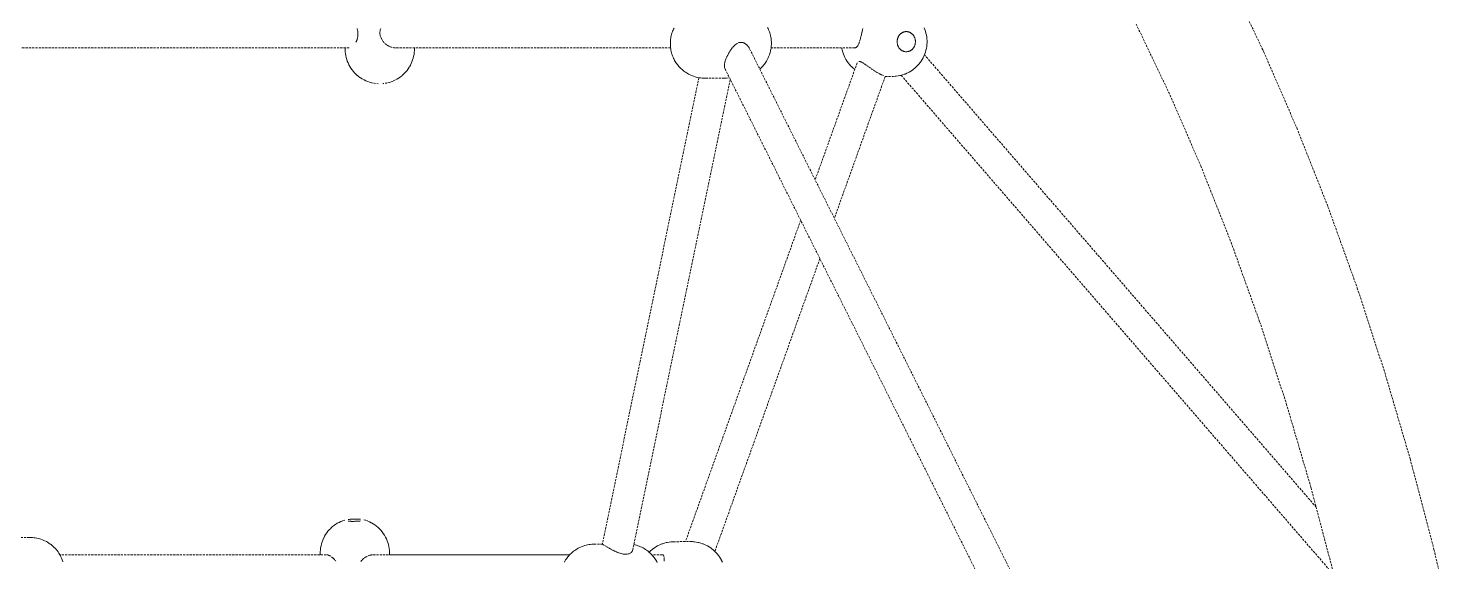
# Model space of a CAD drawing. Header units: millimetres. Extents: x -4710 to 4801, y -2494 to 3533.
# Drawn here: x 1772 to 2598, y 1311 to 1621 of the extents above; entities that cross this region are included whole.
import ezdxf

# ---------------------------------------------------------------- set-up
doc = ezdxf.new("R2010")
doc.units = ezdxf.units.MM
doc.linetypes.add('HIDDEN', pattern=[1.905, 1.27, -0.635])
doc.layers.add('DIKOM_ЗОНА', color=90, linetype='Continuous')
doc.layers.add('DIKOM_ОБЪЕКТ', color=7, linetype='Continuous')

msp = doc.modelspace()

# ---------------------------------------------------------------- linework, layer by layer
at = {"layer": 'DIKOM_ЗОНА', "color": 3, "lineweight": 15}
msp.add_lwpolyline([(4784.014, 570.156, 0.0938746), (4783.602, 942.374, 0.2995804), (2291.139, 3510.482, 0.0687424), (1632.505, 3510.482, 0.06059), (1009.06, 3334.362, -0.2008128), (236.945, 3334.362, 0.06059), (-386.5, 3510.482, 0.0687424), (-1045.134, 3510.482, 0.2995804), (-3537.597, 942.374, 0.0938746), (-3538.009, 570.156, 0.3002322), (-1045.134, -2003.615, 0.0687424), (-386.5, -2003.615, 0.06059), (236.945, -1827.494, -0.2008128), (1009.06, -1827.494, 0.06059), (1632.505, -2003.615, 0.0687424), (2291.139, -2003.615, 0.3002322)], format="xyb", close=True, dxfattribs=at)
at = {"layer": 'DIKOM_ОБЪЕКТ', "color": 7, "linetype": 'HIDDEN', "lineweight": 15}
for p, q in [((2469.138, 1650.476), (2489.317, 1608.209)), ((1963.026, 1620.571), (1963.112, 1620.258)), ((1963.113, 1620.258), (1963.214, 1619.887)), ((1963.215, 1619.887), (1963.292, 1619.5)), ((1976.349, 1619.108), (1976.514, 1619.827)), ((1976.521, 1619.869), (1976.752, 1620.57)), ((2146.641, 1619.657), (2146.866, 1620.154)), ((2146.866, 1620.154), (2147.193, 1620.854)), ((2201.848, 1620.547), (2201.529, 1621.196)), ((2202.144, 1619.869), (2201.848, 1620.547)), ((2202.341, 1619.389), (2202.144, 1619.869)), ((2256.771, 1619.861), (2256.707, 1619.639)), ((2256.957, 1620.608), (2256.777, 1619.882)), ((2292.495, 1620.982), (2292.912, 1619.963)), ((2292.912, 1619.963), (2293.273, 1618.919)), ((2415.732, 1623.133), (2435.182, 1582.393)), ((1962.359, 1612.671), (1962.452, 1612.85)), ((1962.452, 1612.85), (1962.544, 1613.032)), ((1962.545, 1613.032), (1962.629, 1613.218)), ((1962.629, 1613.218), (1962.713, 1613.406)), ((1962.713, 1613.406), (1962.79, 1613.597)), ((1962.791, 1613.597), (1962.867, 1613.79)), ((1962.936, 1613.986), (1963.005, 1614.183)), ((1963.005, 1614.183), (1963.065, 1614.384)), ((1963.065, 1614.384), (1963.124, 1614.587)), ((1963.179, 1614.793), (1963.234, 1615.003)), ((1963.234, 1615.003), (1963.281, 1615.217)), ((1963.281, 1615.217), (1963.327, 1615.432)), ((1963.292, 1619.5), (1963.368, 1619.118)), ((1963.327, 1615.432), (1963.366, 1615.656)), ((1963.366, 1615.656), (1963.403, 1615.877)), ((1963.368, 1619.118), (1963.418, 1618.721)), ((1963.403, 1615.877), (1963.434, 1616.11)), ((1963.418, 1618.721), (1963.467, 1618.329)), ((1963.434, 1616.11), (1963.461, 1616.336)), ((1963.461, 1616.336), (1963.481, 1616.578)), ((1963.467, 1618.329), (1963.485, 1618.06)), ((1963.481, 1616.578), (1963.498, 1616.811)), ((1963.485, 1618.06), (1963.502, 1617.807)), ((1963.498, 1616.811), (1963.506, 1617.061)), ((1963.507, 1617.56), (1963.502, 1617.807)), ((1963.506, 1617.061), (1963.512, 1617.301)), ((1963.512, 1617.301), (1963.507, 1617.56)), ((1976.268, 1617.846), (1976.247, 1618.329)), ((1976.25, 1618.373), (1976.28, 1618.591)), ((1976.265, 1617.792), (1976.315, 1617.325)), ((1976.28, 1618.591), (1976.349, 1619.108)), ((1976.315, 1617.325), (1976.391, 1616.873)), ((1976.403, 1616.8), (1976.493, 1616.411)), ((1976.495, 1616.389), (1976.618, 1615.967)), ((1976.622, 1615.945), (1976.763, 1615.541)), ((1976.767, 1615.52), (1976.928, 1615.129)), ((1976.957, 1615.058), (1977.108, 1614.729)), ((1977.115, 1614.711), (1977.311, 1614.337)), ((1977.318, 1614.32), (1977.532, 1613.953)), ((1977.54, 1613.937), (1977.773, 1613.58)), ((1977.781, 1613.564), (1978.034, 1613.216)), ((1978.141, 1613.081), (1978.313, 1612.864)), ((1978.322, 1612.849), (1978.609, 1612.518)), ((1978.619, 1612.505), (1978.926, 1612.182)), ((1979.021, 1612.09), (1979.264, 1611.858)), ((1979.305, 1611.821), (1979.613, 1611.55)), ((1979.625, 1611.538), (1979.983, 1611.256)), ((2145.043, 1611.778), (2145.057, 1612.508)), ((2145.057, 1611.047), (2145.043, 1611.778)), ((2145.057, 1612.508), (2145.097, 1613.234)), ((2145.107, 1613.364), (2145.181, 1614.141)), ((2145.181, 1614.141), (2145.282, 1614.907)), ((2145.282, 1614.907), (2145.413, 1615.66)), ((2145.413, 1615.66), (2145.572, 1616.399)), ((2145.572, 1616.399), (2145.758, 1617.117)), ((2145.758, 1617.117), (2145.971, 1617.815)), ((2145.971, 1617.815), (2146.104, 1618.246)), ((2146.104, 1618.246), (2146.359, 1618.966)), ((2146.359, 1618.966), (2146.641, 1619.657)), ((2183.309, 1611.514), (2182.761, 1611.102)), ((2183.507, 1611.635), (2183.319, 1611.521)), ((2183.868, 1611.871), (2183.507, 1611.635)), ((2184.298, 1612.088), (2183.878, 1611.877)), ((2184.997, 1612.359), (2184.441, 1612.16)), ((2185.571, 1612.483), (2185.015, 1612.364)), ((2186.141, 1612.525), (2185.58, 1612.485)), ((2186.151, 1612.524), (2186.712, 1612.487)), ((2186.721, 1612.485), (2187.281, 1612.367)), ((2187.417, 1612.319), (2187.842, 1612.167)), ((2187.851, 1612.162), (2188.393, 1611.885)), ((2188.402, 1611.878), (2188.67, 1611.694)), ((2188.67, 1611.694), (2188.925, 1611.526)), ((2188.933, 1611.518), (2189.193, 1611.3)), ((2202.595, 1618.727), (2202.341, 1619.389)), ((2202.825, 1618.04), (2202.595, 1618.727)), ((2203.029, 1617.332), (2202.825, 1618.04)), ((2203.209, 1616.606), (2203.029, 1617.332)), ((2203.281, 1616.298), (2203.209, 1616.606)), ((2203.423, 1615.607), (2203.281, 1616.298)), ((2203.54, 1614.904), (2203.423, 1615.607)), ((2203.632, 1614.191), (2203.54, 1614.904)), ((2203.697, 1613.47), (2203.632, 1614.191)), ((2203.737, 1612.744), (2203.697, 1613.47)), ((2203.751, 1612.017), (2203.737, 1612.744)), ((2203.738, 1611.29), (2203.751, 1612.017)), ((2254.658, 1612.007), (2254.539, 1611.719)), ((2254.783, 1612.342), (2254.66, 1612.012)), ((2254.899, 1612.691), (2254.785, 1612.347)), ((2255.133, 1613.433), (2255.018, 1613.063)), ((2255.243, 1613.821), (2255.135, 1613.441)), ((2255.354, 1614.217), (2255.294, 1614.022)), ((2255.468, 1614.625), (2255.357, 1614.226)), ((2255.573, 1615.045), (2255.47, 1614.634)), ((2255.687, 1615.477), (2255.601, 1615.169)), ((2255.799, 1615.921), (2255.689, 1615.488)), ((2255.884, 1616.287), (2255.802, 1615.932)), ((2256.03, 1616.844), (2255.912, 1616.389)), ((2256.143, 1617.326), (2256.033, 1616.857)), ((2256.268, 1617.82), (2256.166, 1617.435)), ((2256.387, 1618.314), (2256.268, 1617.82)), ((2256.434, 1618.535), (2256.39, 1618.329)), ((2256.581, 1619.093), (2256.436, 1618.546)), ((2256.704, 1619.622), (2256.587, 1619.115)), ((2276.834, 1612.98), (2276.841, 1613.235)), ((2276.837, 1612.726), (2276.834, 1612.98)), ((2276.837, 1612.726), (2276.85, 1612.471)), ((2276.841, 1613.235), (2276.857, 1613.489)), ((2276.874, 1612.218), (2276.85, 1612.471)), ((2276.884, 1613.743), (2276.857, 1613.489)), ((2276.907, 1611.966), (2276.874, 1612.218)), ((2276.884, 1613.743), (2276.922, 1613.994)), ((2276.907, 1611.966), (2276.95, 1611.715)), ((2276.922, 1613.994), (2276.968, 1614.244)), ((2277.003, 1611.467), (2276.95, 1611.715)), ((2277.026, 1614.491), (2276.968, 1614.244)), ((2277.066, 1611.222), (2277.003, 1611.467)), ((2277.026, 1614.491), (2277.092, 1614.735)), ((2277.092, 1614.735), (2277.168, 1614.976)), ((2277.168, 1614.976), (2277.254, 1615.212)), ((2277.349, 1615.444), (2277.254, 1615.212)), ((2277.349, 1615.444), (2277.453, 1615.673)), ((2277.453, 1615.673), (2277.566, 1615.895)), ((2277.566, 1615.895), (2277.688, 1616.113)), ((2277.819, 1616.324), (2277.688, 1616.113)), ((2277.819, 1616.324), (2277.958, 1616.529)), ((2277.958, 1616.529), (2278.105, 1616.726)), ((2278.259, 1616.916), (2278.105, 1616.726)), ((2278.259, 1616.916), (2278.42, 1617.099)), ((2278.42, 1617.099), (2278.589, 1617.273)), ((2278.589, 1617.273), (2278.764, 1617.439)), ((2278.946, 1617.597), (2278.764, 1617.439)), ((2278.946, 1617.597), (2279.134, 1617.745)), ((2279.134, 1617.745), (2279.327, 1617.885)), ((2279.526, 1618.015), (2279.327, 1617.885)), ((2279.526, 1618.015), (2279.73, 1618.136)), ((2279.73, 1618.136), (2279.939, 1618.246)), ((2279.939, 1618.246), (2280.152, 1618.346)), ((2280.368, 1618.436), (2280.152, 1618.346)), ((2280.368, 1618.436), (2280.588, 1618.515)), ((2280.588, 1618.515), (2280.811, 1618.585)), ((2280.811, 1618.585), (2281.036, 1618.643)), ((2281.264, 1618.69), (2281.036, 1618.643)), ((2281.264, 1618.69), (2281.493, 1618.726)), ((2281.493, 1618.726), (2281.724, 1618.751)), ((2281.956, 1618.765), (2281.724, 1618.751)), ((2281.956, 1618.765), (2282.188, 1618.768)), ((2282.188, 1618.768), (2282.42, 1618.76)), ((2282.42, 1618.76), (2282.652, 1618.741)), ((2282.882, 1618.71), (2282.652, 1618.741)), ((2282.882, 1618.71), (2283.11, 1618.669)), ((2283.11, 1618.669), (2283.336, 1618.616)), ((2283.336, 1618.616), (2283.561, 1618.553)), ((2283.783, 1618.479), (2283.561, 1618.553)), ((2283.783, 1618.479), (2284.001, 1618.394)), ((2284.001, 1618.394), (2284.217, 1618.3)), ((2284.428, 1618.194), (2284.217, 1618.3)), ((2284.428, 1618.194), (2284.635, 1618.079)), ((2284.635, 1618.079), (2284.837, 1617.954)), ((2284.837, 1617.954), (2285.033, 1617.819)), ((2285.224, 1617.676), (2285.033, 1617.819)), ((2285.224, 1617.676), (2285.409, 1617.523)), ((2285.409, 1617.523), (2285.588, 1617.362)), ((2285.761, 1617.191), (2285.588, 1617.362)), ((2285.761, 1617.191), (2285.927, 1617.013)), ((2285.927, 1617.013), (2286.085, 1616.827)), ((2286.085, 1616.827), (2286.236, 1616.634)), ((2286.379, 1616.434), (2286.236, 1616.634)), ((2286.379, 1616.434), (2286.514, 1616.227)), ((2286.641, 1616.014), (2286.514, 1616.227)), ((2286.759, 1615.796), (2286.641, 1616.014)), ((2286.868, 1615.572), (2286.759, 1615.796)), ((2286.868, 1615.572), (2286.968, 1615.343)), ((2286.968, 1615.343), (2287.06, 1615.109)), ((2287.141, 1614.871), (2287.06, 1615.109)), ((2287.141, 1614.871), (2287.214, 1614.629)), ((2287.214, 1614.629), (2287.277, 1614.384)), ((2287.255, 1611.36), (2287.312, 1611.607)), ((2287.277, 1614.384), (2287.33, 1614.136)), ((2287.359, 1611.857), (2287.312, 1611.607)), ((2287.373, 1613.886), (2287.33, 1614.136)), ((2287.396, 1612.109), (2287.359, 1611.857)), ((2287.373, 1613.886), (2287.407, 1613.634)), ((2287.396, 1612.109), (2287.423, 1612.362)), ((2287.407, 1613.634), (2287.43, 1613.38)), ((2287.44, 1612.616), (2287.423, 1612.362)), ((2287.444, 1613.126), (2287.43, 1613.38)), ((2287.447, 1612.871), (2287.44, 1612.616)), ((2287.444, 1613.126), (2287.447, 1612.871)), ((2293.273, 1618.919), (2293.576, 1617.853)), ((2293.576, 1617.853), (2293.82, 1616.769)), ((2293.82, 1616.769), (2294.004, 1615.67)), ((2294.004, 1615.67), (2294.128, 1614.562)), ((2294.128, 1614.562), (2294.191, 1613.447)), ((2294.192, 1612.33), (2294.132, 1611.215)), ((2294.191, 1613.447), (2294.192, 1612.33)), ((1958.345, 1609.329), (1679.341, 1609.329)), ((1956.083, 1608.213), (1956.062, 1609.329)), ((1956.083, 1608.213), (1956.14, 1607.067)), ((1956.14, 1607.067), (1956.256, 1605.95)), ((1956.256, 1605.95), (1956.434, 1604.841)), ((1956.676, 1603.744), (1956.434, 1604.841)), ((1956.978, 1602.663), (1956.676, 1603.744)), ((1979.995, 1611.246), (1980.223, 1611.081)), ((1980.451, 1610.922), (1980.771, 1610.707)), ((1980.784, 1610.699), (1981.187, 1610.463)), ((1981.2, 1610.455), (1981.393, 1610.357)), ((1981.393, 1610.357), (1981.579, 1610.263)), ((1981.632, 1610.235), (1982.056, 1610.038)), ((1982.069, 1610.032), (1982.508, 1609.854)), ((1982.686, 1609.794), (1982.965, 1609.696)), ((1982.98, 1609.692), (1983.429, 1609.57)), ((1983.915, 1609.468), (1984.37, 1609.398)), ((1984.385, 1609.396), (1984.704, 1609.365)), ((1984.846, 1609.351), (1985.297, 1609.329)), ((2145.198, 1609.329), (1985.313, 1609.329)), ((1995.305, 1602.286), (1995.629, 1603.36)), ((1995.629, 1603.36), (1995.891, 1604.452)), ((1995.891, 1604.452), (1996.091, 1605.557)), ((1996.228, 1606.671), (1996.091, 1605.557)), ((1996.302, 1607.791), (1996.228, 1606.671)), ((1996.322, 1609.027), (1996.306, 1607.93)), ((2145.198, 1609.329), (1996.316, 1609.329)), ((1996.322, 1609.027), (1996.316, 1609.329)), ((2145.099, 1610.319), (2145.057, 1611.047)), ((2145.168, 1609.596), (2145.099, 1610.319)), ((2145.285, 1608.673), (2145.183, 1609.443)), ((2145.417, 1607.914), (2145.285, 1608.673)), ((2145.577, 1607.17), (2145.417, 1607.914)), ((2145.763, 1606.444), (2145.577, 1607.17)), ((2145.977, 1605.739), (2145.763, 1606.444)), ((2145.977, 1605.739), (2146.11, 1605.338)), ((2146.366, 1604.608), (2146.11, 1605.338)), ((2146.649, 1603.907), (2146.366, 1604.608)), ((2146.957, 1603.236), (2146.649, 1603.907)), ((2146.957, 1603.236), (2147.202, 1602.727)), ((2177.666, 1603.66), (2177.374, 1602.958)), ((2177.997, 1604.399), (2177.754, 1603.851)), ((2178.22, 1604.833), (2178.006, 1604.42)), ((2178.364, 1605.139), (2178.269, 1604.938)), ((2178.766, 1605.885), (2178.374, 1605.16)), ((2179.194, 1606.645), (2178.863, 1606.056)), ((2179.446, 1607.04), (2179.205, 1606.664)), ((2179.65, 1607.388), (2179.541, 1607.203)), ((2180.129, 1608.103), (2179.661, 1607.407)), ((2180.327, 1608.376), (2180.18, 1608.171)), ((2180.622, 1608.789), (2180.327, 1608.376)), ((2181.05, 1609.315), (2180.632, 1608.804)), ((2181.662, 1610.041), (2181.259, 1609.575)), ((2182.091, 1610.47), (2181.673, 1610.054)), ((2182.432, 1610.802), (2182.215, 1610.604)), ((2182.751, 1611.093), (2182.432, 1610.802)), ((2189.193, 1611.3), (2189.429, 1611.101)), ((2189.438, 1611.091), (2189.911, 1610.599)), ((2189.941, 1610.561), (2190.21, 1610.23)), ((2190.21, 1610.23), (2190.349, 1610.058)), ((2190.357, 1610.046), (2190.755, 1609.453)), ((2190.769, 1609.427), (2190.923, 1609.146)), ((2190.923, 1609.146), (2191.104, 1608.814)), ((2191.107, 1608.808), (2429.74, 1131.544)), ((2201.538, 1602.849), (2201.857, 1603.485)), ((2201.857, 1603.485), (2202.152, 1604.153)), ((2202.152, 1604.153), (2202.422, 1604.849)), ((2202.602, 1605.316), (2202.422, 1604.849)), ((2202.602, 1605.316), (2202.831, 1605.993)), ((2202.831, 1605.993), (2203.035, 1606.693)), ((2203.035, 1606.693), (2203.213, 1607.413)), ((2203.286, 1607.754), (2203.213, 1607.413)), ((2203.286, 1607.754), (2203.427, 1608.439)), ((2203.427, 1608.439), (2203.543, 1609.138)), ((2203.543, 1609.138), (2203.634, 1609.848)), ((2252.215, 1609.329), (2203.568, 1609.329)), ((2203.634, 1609.848), (2203.699, 1610.566)), ((2203.699, 1610.566), (2203.738, 1611.29)), ((2244.66, 1609.176), (2244.898, 1608.067)), ((2244.925, 1607.95), (2245.233, 1606.832)), ((2245.233, 1606.832), (2245.605, 1605.738)), ((2246.038, 1604.671), (2245.605, 1605.738)), ((2246.531, 1603.636), (2246.038, 1604.671)), ((2246.531, 1603.636), (2247.082, 1602.637)), ((2252.441, 1609.358), (2252.215, 1609.329)), ((2252.665, 1609.414), (2252.446, 1609.359)), ((2252.879, 1609.494), (2252.68, 1609.42)), ((2253.085, 1609.6), (2252.881, 1609.495)), ((2253.283, 1609.732), (2253.088, 1609.601)), ((2253.468, 1609.896), (2253.285, 1609.733)), ((2253.643, 1610.092), (2253.47, 1609.898)), ((2253.806, 1610.312), (2253.644, 1610.094)), ((2253.96, 1610.55), (2253.808, 1610.314)), ((2254.116, 1610.802), (2253.971, 1610.569)), ((2254.263, 1611.076), (2254.118, 1610.806)), ((2254.399, 1611.37), (2254.265, 1611.08)), ((2277.139, 1610.98), (2277.066, 1611.222)), ((2277.139, 1610.98), (2277.221, 1610.742)), ((2277.312, 1610.509), (2277.221, 1610.742)), ((2277.413, 1610.28), (2277.312, 1610.509)), ((2277.522, 1610.056), (2277.413, 1610.28)), ((2277.522, 1610.056), (2277.64, 1609.837)), ((2277.766, 1609.624), (2277.64, 1609.837)), ((2277.901, 1609.417), (2277.766, 1609.624)), ((2277.901, 1609.417), (2278.044, 1609.217)), ((2278.195, 1609.024), (2278.044, 1609.217)), ((2278.354, 1608.838), (2278.195, 1609.024)), ((2278.519, 1608.66), (2278.354, 1608.838)), ((2278.519, 1608.66), (2278.692, 1608.49)), ((2278.871, 1608.328), (2278.692, 1608.49)), ((2279.056, 1608.176), (2278.871, 1608.328)), ((2279.056, 1608.176), (2279.247, 1608.032)), ((2279.444, 1607.897), (2279.247, 1608.032)), ((2279.646, 1607.773), (2279.444, 1607.897)), ((2279.852, 1607.657), (2279.646, 1607.773)), ((2279.852, 1607.657), (2280.063, 1607.552)), ((2280.279, 1607.457), (2280.063, 1607.552)), ((2280.497, 1607.372), (2280.279, 1607.457)), ((2280.497, 1607.372), (2280.72, 1607.298)), ((2280.944, 1607.235), (2280.72, 1607.298)), ((2281.17, 1607.182), (2280.944, 1607.235)), ((2281.398, 1607.141), (2281.17, 1607.182)), ((2281.398, 1607.141), (2281.629, 1607.111)), ((2281.86, 1607.091), (2281.629, 1607.111)), ((2282.092, 1607.083), (2281.86, 1607.091)), ((2282.324, 1607.086), (2282.092, 1607.083)), ((2282.324, 1607.086), (2282.556, 1607.1)), ((2282.788, 1607.125), (2282.556, 1607.1)), ((2283.017, 1607.162), (2282.788, 1607.125)), ((2283.017, 1607.162), (2283.244, 1607.209)), ((2283.47, 1607.267), (2283.244, 1607.209)), ((2283.692, 1607.336), (2283.47, 1607.267)), ((2283.912, 1607.415), (2283.692, 1607.336)), ((2283.912, 1607.415), (2284.129, 1607.505)), ((2284.341, 1607.606), (2284.129, 1607.505)), ((2284.55, 1607.716), (2284.341, 1607.606)), ((2284.754, 1607.836), (2284.55, 1607.716)), ((2284.754, 1607.836), (2284.953, 1607.966)), ((2285.146, 1608.106), (2284.953, 1607.966)), ((2285.334, 1608.255), (2285.146, 1608.106)), ((2285.334, 1608.255), (2285.516, 1608.412)), ((2285.692, 1608.578), (2285.516, 1608.412)), ((2285.86, 1608.753), (2285.692, 1608.578)), ((2286.022, 1608.935), (2285.86, 1608.753)), ((2286.022, 1608.935), (2286.176, 1609.125)), ((2286.322, 1609.322), (2286.176, 1609.125)), ((2286.461, 1609.527), (2286.322, 1609.322)), ((2286.461, 1609.527), (2286.592, 1609.739)), ((2286.714, 1609.956), (2286.592, 1609.739)), ((2286.828, 1610.179), (2286.714, 1609.956)), ((2286.932, 1610.407), (2286.828, 1610.179)), ((2286.932, 1610.407), (2287.026, 1610.639)), ((2287.112, 1610.876), (2287.026, 1610.639)), ((2287.189, 1611.116), (2287.112, 1610.876)), ((2287.255, 1611.36), (2287.189, 1611.116)), ((2291.931, 1603.592), (2291.396, 1602.614)), ((2292.045, 1603.807), (2291.931, 1603.592)), ((2292.515, 1604.796), (2292.045, 1603.807)), ((2292.93, 1605.814), (2292.515, 1604.796)), ((2520.324, 1342.477), (2292.718, 1605.293)), ((2293.288, 1606.859), (2292.93, 1605.814)), ((2293.589, 1607.925), (2293.288, 1606.859)), ((2293.83, 1609.009), (2293.589, 1607.925)), ((2294.011, 1610.107), (2293.83, 1609.009)), ((2294.132, 1611.215), (2294.011, 1610.107)), ((2489.317, 1608.209), (2489.935, 1606.811)), ((2489.935, 1606.811), (2509.086, 1562.797)), ((1957.341, 1601.601), (1956.978, 1602.663)), ((1957.764, 1600.56), (1957.341, 1601.601)), ((1958.244, 1599.545), (1957.764, 1600.56)), ((1958.782, 1598.559), (1958.244, 1599.545)), ((1959.438, 1597.488), (1958.848, 1598.439)), ((1960.081, 1596.572), (1959.438, 1597.488)), ((1960.775, 1595.695), (1960.081, 1596.572)), ((1961.518, 1594.858), (1960.775, 1595.695)), ((1990.617, 1594.575), (1991.375, 1595.397)), ((1991.375, 1595.397), (1992.085, 1596.259)), ((1992.085, 1596.259), (1992.745, 1597.162)), ((1992.745, 1597.162), (1993.353, 1598.1)), ((1993.423, 1598.218), (1993.98, 1599.193)), ((1993.98, 1599.193), (1994.48, 1600.198)), ((1994.48, 1600.198), (1994.922, 1601.231)), ((1994.922, 1601.231), (1995.305, 1602.286)), ((2147.555, 1602.049), (2147.202, 1602.727)), ((2147.932, 1601.411), (2147.555, 1602.049)), ((2147.932, 1601.411), (2148.274, 1600.858)), ((2148.696, 1600.227), (2148.274, 1600.858)), ((2148.696, 1600.227), (2149.111, 1599.678)), ((2149.577, 1599.063), (2149.111, 1599.678)), ((2150.065, 1598.499), (2149.577, 1599.063)), ((2150.065, 1598.499), (2150.572, 1597.937)), ((2151.102, 1597.402), (2150.572, 1597.937)), ((2151.102, 1597.402), (2151.675, 1596.864)), ((2152.244, 1596.367), (2151.675, 1596.864)), ((2152.244, 1596.367), (2152.88, 1595.859)), ((2153.486, 1595.408), (2152.88, 1595.859)), ((2153.486, 1595.408), (2154.177, 1594.937)), ((2154.817, 1594.539), (2154.177, 1594.937)), ((2176.433, 1598.899), (2176.436, 1598.641)), ((2176.44, 1599.234), (2176.434, 1598.992)), ((2176.436, 1598.633), (2176.458, 1598.361)), ((2176.467, 1599.56), (2176.441, 1599.243)), ((2176.5, 1599.796), (2176.468, 1599.57)), ((2176.507, 1598.045), (2176.55, 1597.834)), ((2176.572, 1600.281), (2176.513, 1599.918)), ((2176.551, 1597.829), (2176.619, 1597.595)), ((2176.656, 1600.671), (2176.574, 1600.293)), ((2176.622, 1597.586), (2176.706, 1597.373)), ((2176.754, 1601.081), (2176.691, 1600.809)), ((2176.884, 1601.538), (2176.762, 1601.109)), ((2176.818, 1597.14), (2410.808, 1129.15)), ((2177.11, 1602.244), (2176.967, 1601.784)), ((2177.294, 1602.722), (2177.11, 1602.244)), ((2197.158, 1597.12), (2197.686, 1597.609)), ((2198.248, 1598.195), (2197.686, 1597.609)), ((2198.248, 1598.195), (2198.736, 1598.715)), ((2198.736, 1598.715), (2199.205, 1599.284)), ((2199.675, 1599.868), (2199.205, 1599.284)), ((2199.675, 1599.868), (2200.102, 1600.456)), ((2200.496, 1601.051), (2200.102, 1600.456)), ((2200.496, 1601.051), (2200.881, 1601.65)), ((2200.881, 1601.65), (2201.242, 1602.287)), ((2201.538, 1602.849), (2201.242, 1602.287)), ((2253.641, 1600.712), (2229.21, 1532.603)), ((2247.082, 1602.637), (2247.217, 1602.421)), ((2247.217, 1602.421), (2247.837, 1601.441)), ((2247.837, 1601.441), (2248.512, 1600.506)), ((2248.512, 1600.506), (2249.239, 1599.62)), ((2249.239, 1599.62), (2250.014, 1598.785)), ((2250.014, 1598.785), (2250.254, 1598.536)), ((2250.254, 1598.536), (2251.09, 1597.742)), ((2251.09, 1597.742), (2251.97, 1597.008)), ((2251.97, 1597.008), (2252.241, 1596.809)), ((2254.574, 1601.468), (2254.787, 1601.47)), ((2254.795, 1601.47), (2255.027, 1601.443)), ((2255.037, 1601.44), (2255.302, 1601.379)), ((2255.302, 1601.379), (2255.581, 1601.287)), ((2255.591, 1601.284), (2255.883, 1601.162)), ((2255.895, 1601.157), (2256.169, 1601.022)), ((2256.211, 1601.002), (2256.527, 1600.84)), ((2256.671, 1600.758), (2256.851, 1600.655)), ((2256.866, 1600.647), (2257.196, 1600.443)), ((2257.212, 1600.432), (2257.547, 1600.209)), ((2257.676, 1600.118), (2257.89, 1599.979)), ((2257.968, 1599.927), (2258.258, 1599.729)), ((2258.279, 1599.714), (2258.629, 1599.464)), ((2258.628, 1599.464), (2258.91, 1599.253)), ((2259.112, 1599.113), (2259.36, 1598.937)), ((2259.386, 1598.919), (2259.744, 1598.656)), ((2259.744, 1598.656), (2260.041, 1598.431)), ((2260.187, 1598.329), (2260.495, 1598.111)), ((2260.525, 1598.089), (2260.886, 1597.825)), ((2260.886, 1597.825), (2261.111, 1597.655)), ((2261.282, 1597.54), (2261.647, 1597.285)), ((2261.647, 1597.285), (2262.011, 1597.025)), ((2262.224, 1596.874), (2262.412, 1596.751)), ((2262.451, 1596.725), (2262.815, 1596.479)), ((2262.815, 1596.479), (2263.14, 1596.254)), ((2263.218, 1596.205), (2263.589, 1595.97)), ((2263.589, 1595.97), (2263.96, 1595.73)), ((2264.16, 1595.6), (2264.376, 1595.474)), ((2264.42, 1595.447), (2264.792, 1595.222)), ((2264.792, 1595.222), (2265.042, 1595.067)), ((2265.205, 1594.977), (2265.572, 1594.773)), ((2283.442, 1595.054), (2282.451, 1594.563)), ((2283.827, 1595.27), (2283.442, 1595.054)), ((2284.778, 1595.819), (2283.827, 1595.27)), ((2285.697, 1596.431), (2284.778, 1595.819)), ((2286.58, 1597.103), (2285.697, 1596.431)), ((2286.89, 1597.35), (2286.58, 1597.103)), ((2287.722, 1598.068), (2286.89, 1597.35)), ((2288.513, 1598.841), (2287.722, 1598.068)), ((2289.26, 1599.664), (2288.513, 1598.841)), ((2289.481, 1599.919), (2289.26, 1599.664)), ((2290.168, 1600.774), (2289.481, 1599.919)), ((2290.807, 1601.674), (2290.168, 1600.774)), ((2291.396, 1602.614), (2290.807, 1601.674)), ((1962.306, 1594.064), (1961.518, 1594.858)), ((1963.139, 1593.316), (1962.306, 1594.064)), ((1964.108, 1592.533), (1963.242, 1593.227)), ((1965.014, 1591.89), (1964.108, 1592.533)), ((1965.955, 1591.3), (1965.014, 1591.89)), ((1967.04, 1590.701), (1966.078, 1591.23)), ((1968.03, 1590.228), (1967.04, 1590.701)), ((1969.165, 1589.764), (1968.165, 1590.173)), ((1970.187, 1589.416), (1969.165, 1589.764)), ((1971.335, 1589.093), (1970.315, 1589.375)), ((1972.592, 1588.821), (1971.61, 1589.028)), ((1973.798, 1588.64), (1972.875, 1588.773)), ((1975.203, 1588.524), (1974.512, 1588.57)), ((1977.931, 1588.572), (1978.611, 1588.644)), ((1979.329, 1588.74), (1980.24, 1588.906)), ((1980.646, 1588.994), (1981.644, 1589.244)), ((1981.773, 1589.281), (1982.779, 1589.599)), ((1982.909, 1589.645), (1983.915, 1590.03)), ((1984.036, 1590.084), (1985.034, 1590.535)), ((1985.034, 1590.535), (1986.004, 1591.043)), ((1986.12, 1591.111), (1987.071, 1591.681)), ((1987.071, 1591.681), (1987.987, 1592.305)), ((1987.987, 1592.305), (1988.866, 1592.98)), ((1988.967, 1593.067), (1989.814, 1593.798)), ((1989.814, 1593.798), (1990.617, 1594.575)), ((2161.639, 1591.993), (2105.531, 1321.056)), ((2123.131, 1317.34), (2179.835, 1591.106)), ((2154.817, 1594.539), (2155.559, 1594.11)), ((2156.229, 1593.772), (2155.559, 1594.11)), ((2156.229, 1593.772), (2157.016, 1593.392)), ((2157.016, 1593.392), (2157.83, 1593.07)), ((2158.537, 1592.791), (2157.83, 1593.07)), ((2158.537, 1592.791), (2159.384, 1592.525)), ((2160.11, 1592.318), (2159.384, 1592.525)), ((2160.11, 1592.318), (2160.983, 1592.11)), ((2161.724, 1591.978), (2160.983, 1592.11)), ((2162.616, 1591.831), (2161.724, 1591.978)), ((2163.516, 1591.746), (2162.616, 1591.831)), ((2163.516, 1591.746), (2164.269, 1591.692)), ((2165.517, 1591.672), (2164.269, 1591.692)), ((2165.517, 1591.672), (2175.212, 1591.784)), ((2175.659, 1591.792), (2175.212, 1591.784)), ((2175.68, 1591.792), (2176.137, 1591.8)), ((2176.137, 1591.8), (2176.568, 1591.805)), ((2176.589, 1591.805), (2176.993, 1591.809)), ((2177.012, 1591.809), (2177.39, 1591.811)), ((2177.59, 1591.812), (2179.472, 1591.833)), ((2269.914, 1592.774), (2240.343, 1510.336)), ((2265.616, 1594.748), (2265.944, 1594.559)), ((2265.996, 1594.533), (2266.351, 1594.351)), ((2266.391, 1594.33), (2266.729, 1594.151)), ((2266.863, 1594.083), (2267.088, 1593.979)), ((2267.088, 1593.979), (2267.39, 1593.835)), ((2267.421, 1593.82), (2267.619, 1593.722)), ((2267.699, 1593.689), (2267.958, 1593.58)), ((2267.986, 1593.568), (2268.225, 1593.462)), ((2268.474, 1593.358), (2268.689, 1593.276)), ((2268.71, 1593.268), (2268.906, 1593.189)), ((2269.892, 1592.711), (2274.617, 1592.747)), ((2274.617, 1592.747), (2275.659, 1592.811)), ((2275.659, 1592.811), (2276.244, 1592.858)), ((2276.244, 1592.858), (2277.338, 1593.005)), ((2277.338, 1593.005), (2278.422, 1593.224)), ((2278.422, 1593.224), (2278.89, 1593.327)), ((2279.955, 1593.615), (2278.89, 1593.327)), ((2530.712, 1302.989), (2279.199, 1593.41)), ((2281.001, 1593.975), (2279.955, 1593.615)), ((2281.435, 1594.138), (2281.001, 1593.975)), ((2282.451, 1594.563), (2281.435, 1594.138)), ((2434.676, 1583.555), (2453.303, 1540.744)), ((2509.086, 1562.797), (2527.2, 1517.061)), ((2453.303, 1540.744), (2470.922, 1496.258)), ((2527.2, 1517.061), (2544.238, 1469.7)), ((2220.803, 1509.169), (2153.829, 1322.465)), ((2470.922, 1496.258), (2487.494, 1450.192)), ((2231.936, 1486.901), (2170.919, 1316.799)), ((2544.238, 1469.7), (2560.164, 1420.816)), ((2487.494, 1450.192), (2502.985, 1402.644)), ((2560.164, 1420.816), (2574.945, 1370.514)), ((2502.985, 1402.644), (2517.362, 1353.716)), ((2574.945, 1370.514), (2588.547, 1318.899)), ((2517.362, 1353.716), (2530.551, 1303.672)), ((1948.606, 1331.02), (1947.758, 1330.244)), ((1949.498, 1331.743), (1948.606, 1331.02)), ((1950.432, 1332.413), (1949.498, 1331.743)), ((1951.51, 1333.095), (1950.549, 1332.488)), ((1952.505, 1333.644), (1951.51, 1333.095)), ((1953.531, 1334.132), (1952.505, 1333.644)), ((1954.683, 1334.605), (1953.644, 1334.186)), ((1954.805, 1334.651), (1955.872, 1335.008)), ((1958.005, 1334.304), (1957.799, 1334.317)), ((1957.811, 1335.332), (1958.016, 1335.352)), ((1958.216, 1334.293), (1958.005, 1334.304)), ((1958.016, 1335.352), (1958.228, 1335.371)), ((1958.216, 1334.293), (1958.434, 1334.282)), ((1958.447, 1335.389), (1958.228, 1335.371)), ((1958.658, 1334.273), (1958.434, 1334.282)), ((1958.447, 1335.389), (1958.67, 1335.407)), ((1958.887, 1334.265), (1958.658, 1334.273)), ((1958.67, 1335.407), (1958.899, 1335.423)), ((1958.887, 1334.265), (1959.12, 1334.258)), ((1958.899, 1335.423), (1959.132, 1335.439)), ((1959.357, 1334.252), (1959.12, 1334.258)), ((1959.369, 1335.453), (1959.132, 1335.439)), ((1959.599, 1334.248), (1959.357, 1334.252)), ((1959.369, 1335.453), (1959.61, 1335.467)), ((1959.843, 1334.244), (1959.599, 1334.248)), ((1959.854, 1335.479), (1959.61, 1335.467)), ((1959.843, 1334.244), (1960.091, 1334.242)), ((1960.101, 1335.49), (1959.854, 1335.479)), ((1960.341, 1334.241), (1960.091, 1334.242)), ((1960.35, 1335.5), (1960.101, 1335.49)), ((1960.592, 1334.242), (1960.341, 1334.241)), ((1960.35, 1335.5), (1960.602, 1335.509)), ((1960.592, 1334.242), (1960.845, 1334.243)), ((1960.602, 1335.509), (1960.855, 1335.517)), ((1961.099, 1334.246), (1960.845, 1334.243)), ((1961.108, 1335.523), (1960.855, 1335.517)), ((1961.354, 1334.25), (1961.099, 1334.246)), ((1961.108, 1335.523), (1961.363, 1335.528)), ((1961.609, 1334.255), (1961.354, 1334.25)), ((1961.363, 1335.528), (1961.617, 1335.532)), ((1961.609, 1334.255), (1961.862, 1334.262)), ((1961.617, 1335.532), (1961.872, 1335.535)), ((1962.115, 1334.269), (1961.862, 1334.262)), ((1962.125, 1335.537), (1961.872, 1335.535)), ((1962.366, 1334.278), (1962.115, 1334.269)), ((1962.125, 1335.537), (1962.376, 1335.537)), ((1962.615, 1334.288), (1962.366, 1334.278)), ((1962.376, 1335.537), (1962.626, 1335.536)), ((1962.615, 1334.288), (1962.862, 1334.299)), ((1962.874, 1335.534), (1962.626, 1335.536)), ((1963.106, 1334.311), (1962.862, 1334.299)), ((1962.874, 1335.534), (1963.118, 1335.531)), ((1963.348, 1334.325), (1963.106, 1334.311)), ((1963.118, 1335.531), (1963.359, 1335.526)), ((1963.348, 1334.325), (1963.585, 1334.339)), ((1963.359, 1335.526), (1963.597, 1335.521)), ((1963.818, 1334.355), (1963.585, 1334.339)), ((1963.83, 1335.513), (1963.597, 1335.521)), ((1964.047, 1334.371), (1963.818, 1334.355)), ((1963.83, 1335.513), (1964.059, 1335.505)), ((1964.27, 1334.389), (1964.047, 1334.371)), ((1964.059, 1335.505), (1964.283, 1335.496)), ((1964.27, 1334.389), (1964.488, 1334.407)), ((1964.5, 1335.486), (1964.283, 1335.496)), ((1964.7, 1334.426), (1964.488, 1334.407)), ((1964.5, 1335.486), (1964.712, 1335.474)), ((1964.906, 1334.447), (1964.7, 1334.426)), ((1964.712, 1335.474), (1964.917, 1335.461)), ((1966.85, 1335.208), (1967.901, 1334.899)), ((1968.027, 1334.858), (1969.078, 1334.478)), ((1969.197, 1334.429), (1970.239, 1333.98)), ((1970.239, 1333.98), (1971.253, 1333.469)), ((1971.366, 1333.406), (1972.358, 1332.829)), ((1972.358, 1332.829), (1973.315, 1332.195)), ((1973.315, 1332.195), (1974.232, 1331.505)), ((1974.331, 1331.422), (1975.213, 1330.674)), ((1975.213, 1330.674), (1976.049, 1329.875)), ((1765.658, 1324.804), (1772.236, 1324.911)), ((1773.158, 1324.914), (1772.236, 1324.911)), ((1773.158, 1324.914), (1774.367, 1324.865)), ((1775.338, 1324.759), (1774.367, 1324.865)), ((1775.338, 1324.759), (1776.024, 1324.669)), ((1776.024, 1324.669), (1776.983, 1324.49)), ((1777.65, 1324.335), (1776.983, 1324.49)), ((1777.65, 1324.335), (1778.591, 1324.087)), ((1779.231, 1323.869), (1778.591, 1324.087)), ((1779.231, 1323.869), (1780.148, 1323.555)), ((1780.148, 1323.555), (1781.048, 1323.172)), ((1781.638, 1322.9), (1781.048, 1323.172)), ((1781.638, 1322.9), (1782.505, 1322.458)), ((1783.049, 1322.134), (1782.505, 1322.458)), ((1942.679, 1322.28), (1942.333, 1321.172)), ((1943.089, 1323.366), (1942.679, 1322.28)), ((1943.562, 1324.427), (1943.089, 1323.366)), ((1944.154, 1325.575), (1943.622, 1324.547)), ((1944.746, 1326.569), (1944.154, 1325.575)), ((1945.395, 1327.528), (1944.746, 1326.569)), ((1946.099, 1328.446), (1945.395, 1327.528)), ((1946.855, 1329.321), (1946.099, 1328.446)), ((1947.662, 1330.151), (1946.855, 1329.321)), ((1976.049, 1329.875), (1976.837, 1329.029)), ((1976.837, 1329.029), (1977.574, 1328.138)), ((1977.574, 1328.138), (1978.258, 1327.205)), ((1978.258, 1327.205), (1978.886, 1326.233)), ((1978.955, 1326.119), (1979.527, 1325.109)), ((1979.527, 1325.109), (1980.039, 1324.067)), ((1980.039, 1324.067), (1980.489, 1322.997)), ((1980.489, 1322.997), (1980.876, 1321.903)), ((2144.296, 1322.198), (2145.437, 1322.33)), ((2145.699, 1322.347), (2145.437, 1322.33)), ((2146.741, 1322.412), (2145.699, 1322.347)), ((2146.741, 1322.412), (2156.367, 1322.485)), ((2157.411, 1322.484), (2156.367, 1322.485)), ((2157.411, 1322.484), (2157.919, 1322.453)), ((2158.454, 1322.417), (2157.919, 1322.453)), ((2158.454, 1322.417), (2159.019, 1322.38)), ((2160.114, 1322.233), (2159.019, 1322.38)), ((2161.198, 1322.014), (2160.114, 1322.233)), ((1783.049, 1322.134), (1783.878, 1321.636)), ((1783.878, 1321.636), (1784.681, 1321.078)), ((1785.153, 1320.719), (1784.681, 1321.078)), ((1785.153, 1320.719), (1785.911, 1320.115)), ((1785.911, 1320.115), (1786.638, 1319.456)), ((1787.029, 1319.077), (1786.638, 1319.456)), ((1787.029, 1319.077), (1787.704, 1318.384)), ((1787.704, 1318.384), (1788.345, 1317.641)), ((1788.649, 1317.259), (1788.345, 1317.641)), ((1788.649, 1317.259), (1789.234, 1316.493)), ((1789.234, 1316.493), (1789.782, 1315.686)), ((1789.782, 1315.686), (1790.29, 1314.839)), ((1790.482, 1314.5), (1790.29, 1314.839)), ((1945.089, 1314.812), (1790.305, 1314.812)), ((1790.482, 1314.5), (1790.932, 1313.648)), ((1941.594, 1315.342), (1941.61, 1316.594)), ((1941.604, 1314.812), (1941.594, 1315.342)), ((1941.61, 1316.594), (1941.69, 1317.752)), ((1941.837, 1318.904), (1941.69, 1317.752)), ((1942.052, 1320.045), (1941.837, 1318.904)), ((1942.333, 1321.172), (1942.052, 1320.045)), ((1945.09, 1314.812), (1945.296, 1314.798)), ((1945.685, 1314.747), (1945.924, 1314.702)), ((1946.343, 1314.572), (1946.128, 1314.64)), ((1946.591, 1314.475), (1946.371, 1314.564)), ((1946.85, 1314.37), (1946.591, 1314.475)), ((1946.871, 1314.359), (1947.068, 1314.256)), ((1947.126, 1314.225), (1947.339, 1314.12)), ((1947.339, 1314.12), (1947.57, 1313.978)), ((1969.138, 1314.068), (1968.643, 1313.829)), ((1969.872, 1314.366), (1969.372, 1314.168)), ((1969.99, 1314.402), (1970.491, 1314.555)), ((1970.919, 1314.652), (1970.55, 1314.57)), ((1970.919, 1314.652), (1971.134, 1314.7)), ((1971.175, 1314.705), (1971.566, 1314.758)), ((1971.919, 1314.791), (1972.352, 1314.812)), ((1972.355, 1314.812), (2086.558, 1314.812)), ((1980.876, 1321.903), (1981.199, 1320.787)), ((1981.199, 1320.787), (1981.456, 1319.655)), ((1981.456, 1319.655), (1981.646, 1318.51)), ((1981.769, 1317.355), (1981.646, 1318.51)), ((1981.834, 1316.155), (1981.769, 1317.355)), ((1981.859, 1314.812), (1981.834, 1316.155)), ((2086.558, 1314.812), (1981.859, 1314.812)), ((2085.498, 1313.613), (2085.984, 1314.176)), ((2085.984, 1314.176), (2086.492, 1314.746)), ((2086.492, 1314.746), (2087.045, 1315.289)), ((2087.045, 1315.289), (2087.594, 1315.823)), ((2087.594, 1315.823), (2088.209, 1316.339)), ((2088.209, 1316.339), (2088.797, 1316.829)), ((2088.797, 1316.829), (2089.47, 1317.311)), ((2089.47, 1317.311), (2090.094, 1317.751)), ((2090.094, 1317.751), (2090.82, 1318.192)), ((2090.82, 1318.192), (2091.475, 1318.575)), ((2091.475, 1318.575), (2092.248, 1318.969)), ((2092.248, 1318.969), (2092.931, 1319.289)), ((2092.931, 1319.289), (2093.744, 1319.632)), ((2093.744, 1319.632), (2094.452, 1319.884)), ((2094.452, 1319.884), (2095.298, 1320.172)), ((2095.298, 1320.172), (2096.163, 1320.399)), ((2096.163, 1320.399), (2096.897, 1320.58)), ((2097.783, 1320.748), (2096.897, 1320.58)), ((2098.53, 1320.851), (2097.783, 1320.748)), ((2099.429, 1320.957), (2098.53, 1320.851)), ((2100.745, 1321.022), (2099.429, 1320.957)), ((2100.745, 1321.022), (2105.536, 1321.077)), ((2105.883, 1320.746), (2106.067, 1320.638)), ((2106.122, 1320.607), (2106.392, 1320.438)), ((2106.75, 1320.228), (2107.085, 1320.037)), ((2107.162, 1319.994), (2107.584, 1319.74)), ((2107.852, 1319.596), (2108.079, 1319.453)), ((2108.091, 1319.445), (2108.525, 1319.201)), ((2108.638, 1319.138), (2109.169, 1318.826)), ((2109.195, 1318.811), (2109.402, 1318.701)), ((2109.548, 1318.622), (2109.77, 1318.489)), ((2109.796, 1318.473), (2110.384, 1318.149)), ((2110.579, 1318.051), (2111.037, 1317.793)), ((2111.064, 1317.778), (2111.505, 1317.552)), ((2111.505, 1317.552), (2111.707, 1317.449)), ((2111.757, 1317.425), (2112.387, 1317.099)), ((2112.4, 1317.092), (2112.785, 1316.913)), ((2112.785, 1316.913), (2113.065, 1316.782)), ((2113.143, 1316.748), (2113.758, 1316.464)), ((2113.784, 1316.452), (2114.3, 1316.239)), ((2114.466, 1316.171), (2114.871, 1316.024)), ((2114.871, 1316.024), (2115.13, 1315.921)), ((2115.156, 1315.912), (2115.812, 1315.686)), ((2115.824, 1315.682), (2116.285, 1315.549)), ((2116.482, 1315.492), (2117.114, 1315.345)), ((2117.138, 1315.34), (2117.58, 1315.262)), ((2117.762, 1315.228), (2118.354, 1315.153)), ((2118.365, 1315.152), (2118.93, 1315.12)), ((2118.952, 1315.119), (2119.499, 1315.128)), ((2120.034, 1315.181), (2119.509, 1315.129)), ((2120.541, 1315.278), (2120.044, 1315.182)), ((2121.026, 1315.413), (2120.612, 1315.297)), ((2121.465, 1315.586), (2121.035, 1315.416)), ((2121.872, 1315.804), (2121.481, 1315.593)), ((2122.228, 1316.06), (2121.957, 1315.865)), ((2122.538, 1316.341), (2122.281, 1316.11)), ((2122.79, 1316.648), (2122.544, 1316.346)), ((2123.126, 1317.327), (2122.995, 1316.992)), ((2124.674, 1320.569), (2123.842, 1320.774)), ((2125.372, 1320.377), (2124.674, 1320.569)), ((2126.245, 1320.091), (2125.372, 1320.377)), ((2126.925, 1319.834), (2126.245, 1320.091)), ((2127.763, 1319.489), (2126.925, 1319.834)), ((2128.42, 1319.169), (2127.763, 1319.489)), ((2129.216, 1318.77), (2128.42, 1319.169)), ((2129.845, 1318.393), (2129.216, 1318.77)), ((2130.591, 1317.944), (2129.845, 1318.393)), ((2131.191, 1317.517), (2130.591, 1317.944)), ((2131.882, 1317.024), (2131.191, 1317.517)), ((2132.447, 1316.552), (2131.882, 1317.024)), ((2133.076, 1316.023), (2132.447, 1316.552)), ((2133.584, 1317.042), (2132.795, 1316.259)), ((2133.605, 1315.513), (2133.076, 1316.023)), ((2134.447, 1317.797), (2133.584, 1317.042)), ((2134.168, 1314.953), (2133.605, 1315.513)), ((2134.657, 1314.414), (2134.168, 1314.953)), ((2140.276, 1314.812), (2134.296, 1314.812)), ((2135.352, 1318.491), (2134.447, 1317.797)), ((2135.148, 1313.832), (2134.657, 1314.414)), ((2135.352, 1318.491), (2135.67, 1318.731)), ((2136.627, 1319.37), (2135.67, 1318.731)), ((2137.618, 1319.942), (2136.627, 1319.37)), ((2137.618, 1319.942), (2137.994, 1320.144)), ((2139.028, 1320.651), (2137.994, 1320.144)), ((2140.088, 1321.086), (2139.028, 1320.651)), ((2140.51, 1321.239), (2140.088, 1321.086)), ((2140.285, 1314.811), (2140.549, 1314.785)), ((2140.51, 1321.239), (2141.602, 1321.603)), ((2140.548, 1314.785), (2140.777, 1314.706)), ((2140.784, 1314.704), (2140.976, 1314.571)), ((2140.983, 1314.567), (2141.135, 1314.381)), ((2141.264, 1314.122), (2141.352, 1313.83)), ((2141.602, 1321.603), (2142.712, 1321.89)), ((2143.166, 1321.987), (2142.712, 1321.89)), ((2143.166, 1321.987), (2144.296, 1322.198)), ((2161.198, 1322.014), (2161.666, 1321.919)), ((2161.666, 1321.919), (2162.731, 1321.63)), ((2162.731, 1321.63), (2163.779, 1321.271)), ((2164.213, 1321.114), (2163.779, 1321.271)), ((2164.213, 1321.114), (2165.231, 1320.69)), ((2165.231, 1320.69), (2166.223, 1320.198)), ((2166.608, 1319.99), (2166.223, 1320.198)), ((2166.608, 1319.99), (2167.56, 1319.44)), ((2167.56, 1319.44), (2168.48, 1318.828)), ((2168.48, 1318.828), (2169.366, 1318.156)), ((2169.676, 1317.916), (2169.366, 1318.156)), ((2169.676, 1317.916), (2170.51, 1317.197)), ((2170.51, 1317.197), (2171.302, 1316.425)), ((2171.302, 1316.425), (2172.052, 1315.601)), ((2172.274, 1315.353), (2172.052, 1315.601)), ((2172.274, 1315.353), (2172.963, 1314.498)), ((2172.963, 1314.498), (2173.604, 1313.598)), ((2588.547, 1318.899), (2588.783, 1317.916)), ((2588.783, 1317.916), (2601.158, 1265.193)), ((1790.932, 1313.648), (1791.339, 1312.764)), ((1791.339, 1312.764), (1791.704, 1311.851)), ((1791.704, 1311.851), (1792.024, 1310.913)), ((1792.095, 1310.684), (1792.024, 1310.913)), ((1948.083, 1313.643), (1948.37, 1313.444)), ((1948.37, 1313.444), (1948.609, 1313.252)), ((1948.609, 1313.252), (1948.809, 1313.089)), ((1948.893, 1313.025), (1949.139, 1312.81)), ((1949.139, 1312.81), (1949.423, 1312.557)), ((1949.423, 1312.557), (1949.657, 1312.319)), ((1949.792, 1312.184), (1949.939, 1312.042)), ((1949.939, 1312.042), (1950.174, 1311.778)), ((1950.174, 1311.778), (1950.444, 1311.473)), ((1950.444, 1311.473), (1950.662, 1311.187)), ((1965.159, 1310.913), (1965.631, 1311.484)), ((1965.668, 1311.522), (1966.076, 1311.941)), ((1966.217, 1312.084), (1966.751, 1312.562)), ((1966.791, 1312.593), (1967.174, 1312.886)), ((1967.393, 1313.055), (1967.97, 1313.444)), ((1968.012, 1313.468), (1968.259, 1313.608)), ((1968.267, 1313.613), (1968.6, 1313.808)), ((2083.479, 1310.622), (2083.799, 1311.168)), ((2083.799, 1311.168), (2084.196, 1311.826)), ((2084.196, 1311.826), (2084.618, 1312.441)), ((2084.618, 1312.441), (2085.033, 1313.017)), ((2085.033, 1313.017), (2085.498, 1313.613)), ((2135.597, 1313.271), (2135.148, 1313.832)), ((2136.024, 1312.666), (2135.597, 1313.271)), ((2136.419, 1312.099), (2136.024, 1312.666)), ((2136.804, 1311.484), (2136.419, 1312.099)), ((2137.12, 1310.916), (2136.804, 1311.484)), ((2137.463, 1310.301), (2137.12, 1310.916)), ((2141.356, 1313.819), (2141.405, 1313.47)), ((2141.436, 1311.495), (2141.408, 1311.136)), ((2141.444, 1312.708), (2141.432, 1313.04)), ((2141.449, 1312.575), (2141.433, 1312.245)), ((2141.44, 1312.062), (2141.437, 1311.607)), ((2174.195, 1312.658), (2173.604, 1313.598)), ((2174.733, 1311.68), (2174.195, 1312.658)), ((2174.847, 1311.472), (2174.733, 1311.68)), ((2174.847, 1311.472), (2175.32, 1310.483))]:
    msp.add_line(p, q, dxfattribs=at)

doc.saveas('drawing.dxf')
